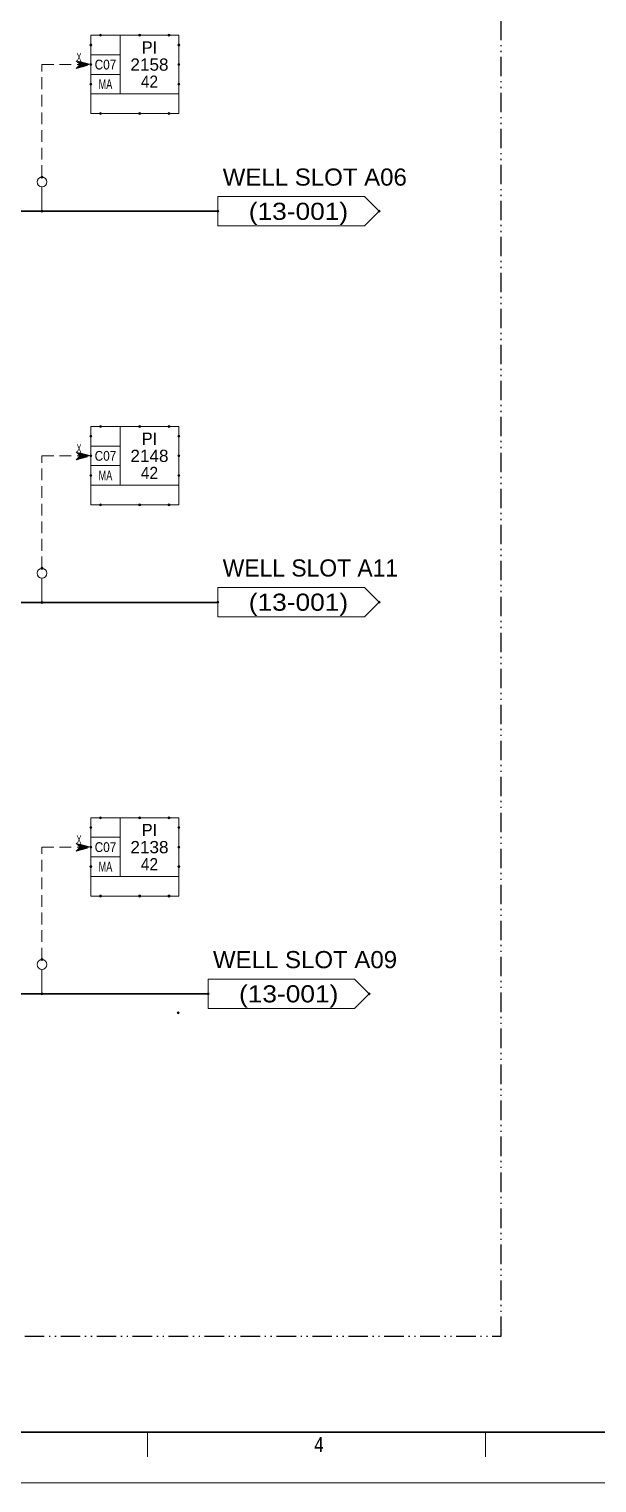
# Model space of a CAD drawing. Header units: millimetres. Extents: x 0 to 841, y 0 to 594.
# Drawn here: x 529.4 to 645.6, y 0 to 297.3 of the extents above; entities that cross this region are included whole.
import ezdxf
from ezdxf.enums import TextEntityAlignment as Align

# ---------------------------------------------------------------- set-up
doc = ezdxf.new("R2010")
doc.units = ezdxf.units.MM
doc.header["$LTSCALE"] = 0.8
doc.header["$PDMODE"] = 32
doc.header["$PDSIZE"] = 0.4
doc.linetypes.add('DASH_DOUBLE_DOT', pattern=[9.2, 5, -1.2, 0.3, -1.2, 0.3, -1.2])
doc.linetypes.add('MEDIUM_DASHED', pattern=[4.5, 3, -1.5])
for name, color, linetype, lineweight in [('1', 7, 'Continuous', 13), ('12', 7, 'Continuous', 25), ('40', 7, 'Continuous', 35), ('43', 7, 'Continuous', 13), ('46', 7, 'MEDIUM_DASHED', 13), ('47', 7, 'Continuous', 13), ('48', 7, 'Continuous', 13), ('50', 7, 'Continuous', 13), ('9', 7, 'Continuous', 13)]:
    doc.layers.add(name, color=color, linetype=linetype, lineweight=lineweight)
doc.layers.add('45', color=7, linetype='Continuous')

msp = doc.modelspace()

# ---------------------------------------------------------------- linework, layer by layer
at = {"layer": '1', "lineweight": 35}
msp.add_line((648.9504, 10.3819), (10.3331, 10.3819), dxfattribs=at)
at = {"layer": '1'}
for p, q in [((553.6134, 10.3819), (553.6134, 5.348)), ((622.7764, 10.3724), (622.7764, 5.348))]:
    msp.add_line(p, q, dxfattribs=at)
msp.add_point((559.8827, 96.1339), dxfattribs=at)
at = {"layer": '12', "linetype": 'DASH_DOUBLE_DOT'}
msp.add_line((626, 30), (626, 568), dxfattribs=at)
at = {"layer": '12', "lineweight": 13}
msp.add_lwpolyline([(0, 594), (841, 594), (841, 0), (0, 0)], close=True, dxfattribs=at)
at = {"layer": '12', "linetype": 'DASH_DOUBLE_DOT'}
msp.add_lwpolyline([(28, 30), (626, 30)], dxfattribs=at)
at = {"layer": '40'}
for p, q in [((433, 260), (568, 260)), ((433, 180), (568, 180)), ((433, 100), (566, 100))]:
    msp.add_line(p, q, dxfattribs=at)
at = {"layer": '43'}
for points in [[(568, 263), (598, 263), (601, 260), (598, 257), (568, 257)], [(568, 183.0787), (598, 183.0787), (601, 180.0787), (598, 177.0787), (568, 177.0787)], [(566, 103), (596, 103), (599, 100), (596, 97), (566, 97)]]:
    msp.add_lwpolyline(points, close=True, dxfattribs=at)
for p in [(568, 260), (601, 260), (568, 180.0787), (601, 180.0787), (566, 100), (599, 100)]:
    msp.add_point(p, dxfattribs=at)
at = {"layer": '46'}
for points in [[(532, 267), (532, 290), (542, 290), (539, 290.8), (539.8, 290), (539, 289.2), (542, 290)], [(532, 187), (532, 210), (542, 210), (539, 210.8), (539.8, 210), (539, 209.2), (542, 210)], [(532, 107), (532, 130), (542, 130), (539, 130.8), (539.8, 130), (539, 129.2), (542, 130)]]:
    msp.add_lwpolyline(points, dxfattribs=at)
for points in [[(541.6, 290), (539.4, 290.6), (540, 290), (539.4, 289.4)], [(541.2, 290), (539.8, 290.4), (540.2, 290), (539.8, 289.6)], [(540.8, 290), (540.2, 290.2), (540.4, 290), (540.2, 289.8)], [(541.6, 210), (539.4, 210.6), (540, 210), (539.4, 209.4)], [(541.2, 210), (539.8, 210.4), (540.2, 210), (539.8, 209.6)], [(540.8, 210), (540.2, 210.2), (540.4, 210), (540.2, 209.8)], [(541.6, 130), (539.4, 130.6), (540, 130), (539.4, 129.4)], [(541.2, 130), (539.8, 130.4), (540.2, 130), (539.8, 129.6)], [(540.8, 130), (540.2, 130.2), (540.4, 130), (540.2, 129.8)]]:
    msp.add_lwpolyline(points, close=True, dxfattribs=at)
at = {"layer": '47'}
for p, q in [((532, 260), (532, 265)), ((532, 180), (532, 185)), ((532, 100), (532, 105))]:
    msp.add_line(p, q, dxfattribs=at)
for centre in [(532, 266), (532, 186), (532, 106)]:
    msp.add_circle(centre, 1, dxfattribs=at)
for p in [(532, 267), (532, 260), (532, 187), (532, 180), (532, 107), (532, 100)]:
    msp.add_point(p, dxfattribs=at)
at = {"layer": '48'}
for p, q in [((548, 296), (548, 284)), ((542, 292), (548, 292)), ((542, 288), (548, 288)), ((548, 216), (548, 204)), ((542, 212), (548, 212)), ((542, 208), (548, 208)), ((548, 136), (548, 124)), ((542, 132), (548, 132)), ((542, 128), (548, 128))]:
    msp.add_line(p, q, dxfattribs=at)
for points in [[(542, 296), (560, 296), (560, 284), (542, 284)], [(542, 216), (560, 216), (560, 204), (542, 204)], [(542, 136), (560, 136), (560, 124), (542, 124)]]:
    msp.add_lwpolyline(points, close=True, dxfattribs=at)
for points in [[(542, 284), (542, 280), (560, 280), (560, 284)], [(542, 204), (542, 200), (560, 200), (560, 204)], [(542, 124), (542, 120), (560, 120), (560, 124)]]:
    msp.add_lwpolyline(points, dxfattribs=at)
for p in [(544, 296), (552, 296), (558, 296), (542, 294), (560, 294), (542, 290), (560, 290), (542, 286), (560, 286), (544, 280), (552, 280), (558, 280), (542, 214), (544, 216), (552, 216), (558, 216), (560, 214), (542, 210), (560, 210), (542, 206), (560, 206), (544, 200), (552, 200), (558, 200), (542, 134), (544, 136), (552, 136), (558, 136), (560, 134), (542, 130), (560, 130), (542, 126), (560, 126), (544, 120), (552, 120), (558, 120)]:
    msp.add_point(p, dxfattribs=at)
at = {"layer": '9'}
msp.add_lwpolyline([(0, 0), (841, 0), (841, 594), (0, 594)], close=True, dxfattribs=at)

# ---------------------------------------------------------------- texts
at = {"layer": '1', "width": 0.85}
msp.add_text('4', height=3.02, dxfattribs=at).set_placement((588.7016, 6.3543), align=Align.CENTER)
at = {"layer": '43', "width": 1.05}
for s, p in [('WELL SLOT A06', (569, 265.2504)), ('WELL SLOT A09', (567, 105.2504))]:
    msp.add_text(s, height=3.5, dxfattribs=at).set_placement(p)
at = {"layer": '43', "width": 1.15}
for p in [(584.5, 258.2504), (584.5, 178.3291), (582.5, 98.2504)]:
    msp.add_text('(13-001)', height=3.5, dxfattribs=at).set_placement(p, align=Align.CENTER)
at = {"layer": '43'}
msp.add_text('WELL SLOT A11', height=3.5, dxfattribs=at).set_placement((569, 185.3291))
at = {"layer": '45', "width": 0.6}
for p in [(539.0669, 290.626), (539.0669, 210.626), (539.0669, 130.626)]:
    msp.add_text('X', height=1.75, dxfattribs=at).set_placement(p)
at = {"layer": '50'}
for p in [(553.9996, 292.2496), (553.9996, 212.2496), (553.9996, 132.2496)]:
    msp.add_text('PI', height=2.5, dxfattribs=at).set_placement(p, align=Align.CENTER)
for s, height, width, p in [('C07', 2, 0.9, (545, 289)), ('2158', 2.5, 1.05, (554, 288.7496)), ('MA', 2, 0.7, (544.9929, 285)), ('42', 2.5, 0.95, (553.9996, 285.2496)), ('2148', 2.5, 1.05, (554, 208.7496)), ('C07', 2, 0.9, (545, 209)), ('MA', 2, 0.7, (544.9929, 205)), ('42', 2.5, 0.95, (553.9996, 205.2496)), ('C07', 2, 0.9, (545, 129)), ('2138', 2.5, 1.05, (554, 128.7496)), ('MA', 2, 0.7, (544.9929, 125)), ('42', 2.5, 0.95, (553.9996, 125.2496))]:
    msp.add_text(s, height=height, dxfattribs=dict(at, width=width)).set_placement(p, align=Align.CENTER)

doc.saveas('drawing.dxf')
